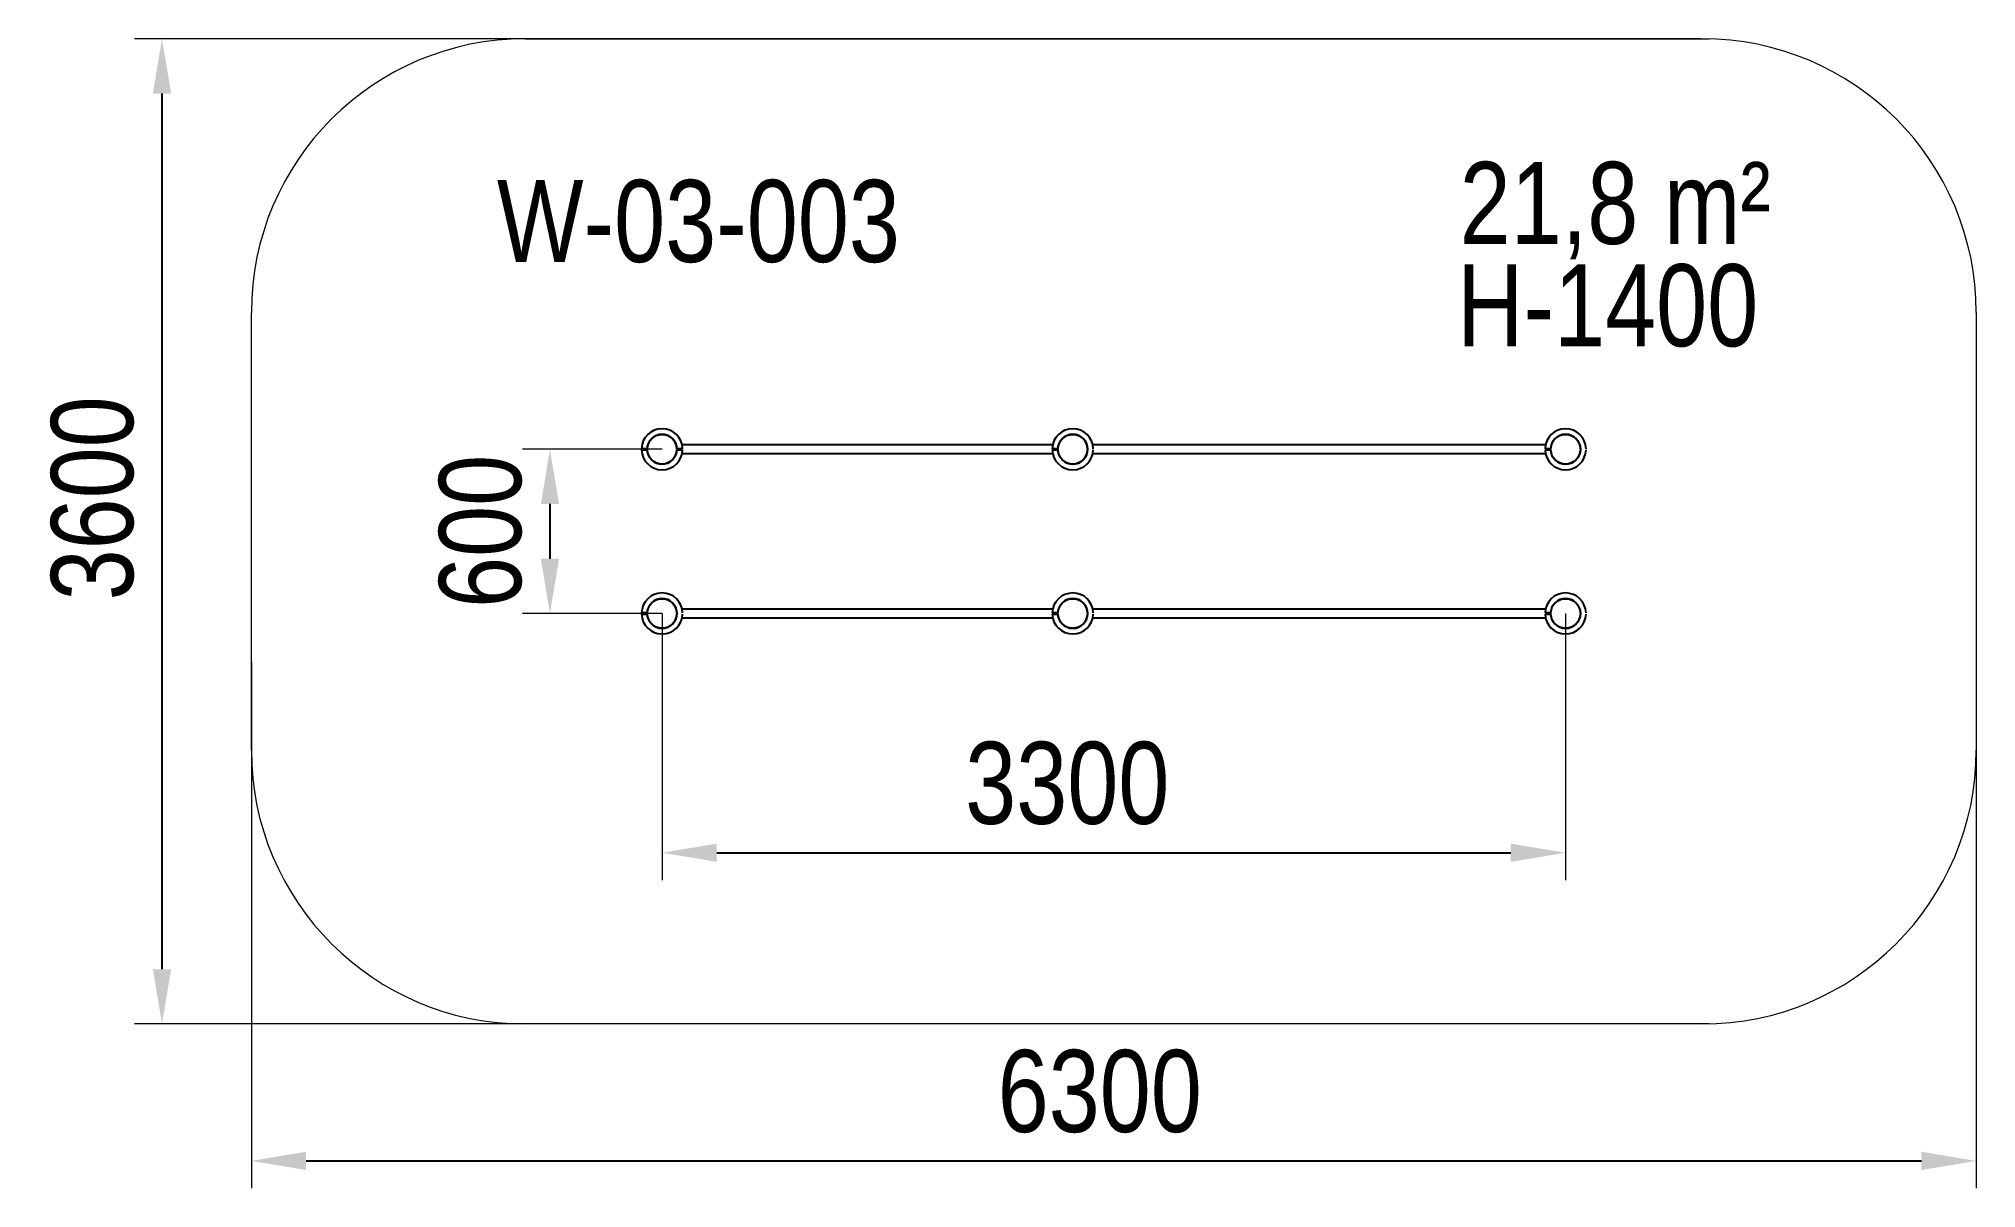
# Model space of a CAD drawing. Header units: millimetres. Extents: x -3919 to 3157, y -2189 to 2011.
import ezdxf

# ---------------------------------------------------------------- set-up
doc = ezdxf.new("R2010")
doc.units = ezdxf.units.MM
for name, color, linetype in [('DIKOM_АРТИКУЛ', 7, 'Continuous'), ('DIKOM_ЗОНА', 80, 'Continuous'), ('DIKOM_ОБЪЕКТ', 7, 'Continuous'), ('DIKOM_РАЗМЕР_ЗОНА', 7, 'Continuous'), ('DIKOM_РАЗМЕР_ОБЪЕКТА', 7, 'Continuous')]:
    doc.layers.add(name, color=color, linetype=linetype)
doc.styles.add('style1', font='arial.ttf', dxfattribs={"width": 0.8})
doc.dimstyles.new('1-50', dxfattribs={"dimtxt": 300, "dimasz": 200, "dimexe": 100, "dimexo": 0, "dimgap": 100, "dimtad": 1, "dimdec": 0, "dimtxsty": 'style1', "dimcen": 0, "dimclrd": 7, "dimclre": 7, "dimadec": 1, "dimazin": 2, "dimtfac": 1, "dimtdec": 0, "dimtmove": 0, "dimatfit": 3, "dimfxl": 0, "dimlwd": 25, "dimlwe": 18, "dimarcsym": 0})

# ---------------------------------------------------------------- blocks, each defined once
blk = doc.blocks.new('*D0')
at = {"layer": 'Defpoints', "color": 0, "transparency": 16777216}
for p in [(-1642.8, -89.2), (1657.2, -89.2), (1657.2, -963.5)]:
    blk.add_point(p, dxfattribs=at)
at = {"layer": 'DIKOM_РАЗМЕР_ОБЪЕКТА', "color": 7, "lineweight": 18, "transparency": 16777216}
for p, q in [((-1642.8, -89.2), (-1642.8, -1063.5)), ((1657.2, -89.2), (1657.2, -1063.5))]:
    blk.add_line(p, q, dxfattribs=at)
at = {"layer": 'DIKOM_РАЗМЕР_ОБЪЕКТА', "color": 7, "lineweight": 25, "transparency": 16777216}
blk.add_line((-1442.8, -963.5), (1457.2, -963.5), dxfattribs=at)
at = {"layer": 'DIKOM_РАЗМЕР_ОБЪЕКТА', "color": 7, "transparency": 16777216}
for points in [[(-1442.8, -930.2), (-1442.8, -996.8), (-1642.8, -963.5)], [(1457.2, -930.2), (1457.2, -996.8), (1657.2, -963.5)]]:
    blk.add_solid(points, dxfattribs=at)
at = {"layer": 'DIKOM_РАЗМЕР_ОБЪЕКТА', "color": 0, "transparency": 16777216, "insert": (-162.8, -710.2), "char_height": 300, "attachment_point": 5, "style": 'style1'}
blk.add_mtext('3300', dxfattribs=at)
blk = doc.blocks.new('*D1')
at = {"layer": 'Defpoints', "color": 0, "transparency": 16777216}
for p in [(-1642.8, 510.8), (-2052.3, -89.2), (-1642.8, -89.2)]:
    blk.add_point(p, dxfattribs=at)
at = {"layer": 'DIKOM_РАЗМЕР_ОБЪЕКТА', "color": 7, "lineweight": 18, "transparency": 16777216}
for p, q in [((-1642.8, 510.8), (-2152.3, 510.8)), ((-1642.8, -89.2), (-2152.3, -89.2))]:
    blk.add_line(p, q, dxfattribs=at)
at = {"layer": 'DIKOM_РАЗМЕР_ОБЪЕКТА', "color": 7, "lineweight": 25, "transparency": 16777216}
blk.add_line((-2052.3, 310.8), (-2052.3, 110.8), dxfattribs=at)
at = {"layer": 'DIKOM_РАЗМЕР_ОБЪЕКТА', "color": 7, "transparency": 16777216}
for points in [[(-2085.6, 310.8), (-2018.9, 310.8), (-2052.3, 510.8)], [(-2085.6, 110.8), (-2018.9, 110.8), (-2052.3, -89.2)]]:
    blk.add_solid(points, dxfattribs=at)
at = {"layer": 'DIKOM_РАЗМЕР_ОБЪЕКТА', "color": 0, "transparency": 16777216, "insert": (-2305.4, 210.8), "char_height": 300, "attachment_point": 5, "rotation": 90, "style": 'style1'}
blk.add_mtext('600', dxfattribs=at)
blk = doc.blocks.new('*D2')
at = {"layer": 'Defpoints', "color": 0, "transparency": 16777216}
for p in [(2150.1, 2010.6), (-3469.3, -1589.2), (2150.1, -1589.2)]:
    blk.add_point(p, dxfattribs=at)
at = {"layer": 'DIKOM_РАЗМЕР_ЗОНА', "color": 7, "lineweight": 18, "transparency": 16777216}
for p, q in [((2150.1, 2010.6), (-3569.3, 2010.6)), ((2150.1, -1589.2), (-3569.3, -1589.2))]:
    blk.add_line(p, q, dxfattribs=at)
at = {"layer": 'DIKOM_РАЗМЕР_ЗОНА', "color": 7, "lineweight": 25, "transparency": 16777216}
blk.add_line((-3469.3, 1810.6), (-3469.3, -1389.2), dxfattribs=at)
at = {"layer": 'DIKOM_РАЗМЕР_ЗОНА', "color": 7, "transparency": 16777216}
for points in [[(-3502.6, 1810.6), (-3435.9, 1810.6), (-3469.3, 2010.6)], [(-3502.6, -1389.2), (-3435.9, -1389.2), (-3469.3, -1589.2)]]:
    blk.add_solid(points, dxfattribs=at)
at = {"layer": 'DIKOM_РАЗМЕР_ЗОНА', "color": 0, "transparency": 16777216, "insert": (-3722.5, 331.5), "char_height": 300, "attachment_point": 5, "rotation": 90, "style": 'style1'}
blk.add_mtext('3600', dxfattribs=at)
blk = doc.blocks.new('*D3')
at = {"layer": 'Defpoints', "color": 0, "transparency": 16777216}
for p in [(3157.2, 210.8), (-3142.8, -268.4), (3157.2, -2089.5)]:
    blk.add_point(p, dxfattribs=at)
at = {"layer": 'DIKOM_РАЗМЕР_ЗОНА', "color": 7, "lineweight": 18, "transparency": 16777216}
for p, q in [((3157.2, 210.8), (3157.2, -2189.5)), ((-3142.8, -268.4), (-3142.8, -2189.5))]:
    blk.add_line(p, q, dxfattribs=at)
at = {"layer": 'DIKOM_РАЗМЕР_ЗОНА', "color": 7, "lineweight": 25, "transparency": 16777216}
blk.add_line((-2942.8, -2089.5), (2957.2, -2089.5), dxfattribs=at)
at = {"layer": 'DIKOM_РАЗМЕР_ЗОНА', "color": 7, "transparency": 16777216}
for points in [[(-2942.8, -2056.1), (-2942.8, -2122.8), (-3142.8, -2089.5)], [(2957.2, -2056.1), (2957.2, -2122.8), (3157.2, -2089.5)]]:
    blk.add_solid(points, dxfattribs=at)
at = {"layer": 'DIKOM_РАЗМЕР_ЗОНА', "color": 0, "transparency": 16777216, "insert": (-44.1, -1836.2), "char_height": 300, "attachment_point": 5, "style": 'style1'}
blk.add_mtext('6300', dxfattribs=at)

msp = doc.modelspace()

# ---------------------------------------------------------------- linework, layer by layer
at = {"layer": 'DIKOM_ЗОНА', "color": 3, "lineweight": 15}
for p, q in [((-2142.8, 2010.8), (2182.2, 2010.8)), ((-3142.8, -589.2), (-3142.8, 1010.8)), ((3157.2, 1010.8), (3157.2, -589.2)), ((2182.2, -1589.2), (-2142.8, -1589.2))]:
    msp.add_line(p, q, dxfattribs=at)
for centre, start, end in [((-2142.8, 1010.8), 90, 180), ((2157.2, 1010.8), 0, 90), ((-2142.8, -589.2), 180, 270), ((2157.2, -589.2), 270, 0)]:
    msp.add_arc(centre, 1000, start, end, dxfattribs=at)
at = {"layer": 'DIKOM_ОБЪЕКТ'}
for p, q in [((-1717.8, 512.8), (-1697.2, 512.8)), ((-1717.8, 512.8), (-1697.2, 512.8)), ((-1697.2, 512.8), (-1717.8, 512.8)), ((-1717.8, 508.8), (-1697.2, 508.8)), ((-1717.8, 508.8), (-1697.2, 508.8)), ((-1697.2, 508.8), (-1717.8, 508.8)), ((-1697.8, 508.8), (-1697.8, 512.8)), ((-1697.8, 508.8), (-1697.8, 512.8)), ((-1588.3, 512.8), (-1567.8, 512.8)), ((-1588.3, 512.8), (-1567.8, 512.8)), ((-1567.8, 512.8), (-1588.3, 512.8)), ((-1588.3, 508.8), (-1567.8, 508.8)), ((-1588.3, 508.8), (-1567.8, 508.8)), ((-1567.8, 508.8), (-1588.3, 508.8)), ((-1587.8, 512.8), (-1587.8, 508.8)), ((-216, 526.8), (-1569.5, 526.8)), ((-217.8, 512.8), (-197.2, 512.8)), ((-217.8, 512.8), (-197.2, 512.8)), ((-197.2, 512.8), (-217.8, 512.8)), ((-217.8, 508.8), (-197.2, 508.8)), ((-217.8, 508.8), (-197.2, 508.8)), ((-197.2, 508.8), (-217.8, 508.8)), ((-197.8, 508.8), (-197.8, 512.8)), ((-197.8, 508.8), (-197.8, 512.8)), ((1584, 526.8), (-69.5, 526.8)), ((1582.2, 512.8), (1602.8, 512.8)), ((1582.2, 512.8), (1602.8, 512.8)), ((1602.8, 512.8), (1582.2, 512.8)), ((1582.2, 508.8), (1602.8, 508.8)), ((1582.2, 508.8), (1602.8, 508.8)), ((1602.8, 508.8), (1582.2, 508.8)), ((1602.2, 508.8), (1602.2, 512.8)), ((1602.2, 508.8), (1602.2, 512.8)), ((-1569.5, 494.8), (-216, 494.8)), ((-69.5, 494.8), (1584, 494.8)), ((-1717.8, -87.2), (-1697.2, -87.2)), ((-1717.8, -87.2), (-1697.2, -87.2)), ((-1697.2, -87.2), (-1717.8, -87.2)), ((-1717.8, -91.2), (-1697.2, -91.2)), ((-1717.8, -91.2), (-1697.2, -91.2)), ((-1697.2, -91.2), (-1717.8, -91.2)), ((-1697.8, -91.2), (-1697.8, -87.2)), ((-1697.8, -91.2), (-1697.8, -87.2)), ((-216, -73.2), (-1569.5, -73.2)), ((-1569.5, -105.2), (-216, -105.2)), ((-217.8, -87.2), (-197.2, -87.2)), ((-217.8, -87.2), (-197.2, -87.2)), ((-197.2, -87.2), (-217.8, -87.2)), ((-217.8, -91.2), (-197.2, -91.2)), ((-217.8, -91.2), (-197.2, -91.2)), ((-197.2, -91.2), (-217.8, -91.2)), ((-197.8, -91.2), (-197.8, -87.2)), ((-197.8, -91.2), (-197.8, -87.2)), ((1584, -73.2), (-69.5, -73.2)), ((-69.5, -105.2), (1584, -105.2)), ((1582.2, -87.2), (1602.8, -87.2)), ((1582.2, -87.2), (1602.8, -87.2)), ((1602.8, -87.2), (1582.2, -87.2)), ((1582.2, -91.2), (1602.8, -91.2)), ((1582.2, -91.2), (1602.8, -91.2)), ((1602.8, -91.2), (1582.2, -91.2)), ((1602.2, -91.2), (1602.2, -87.2)), ((1602.2, -91.2), (1602.2, -87.2))]:
    msp.add_line(p, q, dxfattribs=at)
for centre in [(-1642.8, 510.8), (-1642.8, 510.8), (-142.8, 510.8), (-142.8, 510.8), (-142.8, 510.8), (1657.2, 510.8), (1657.2, 510.8), (-1642.8, -89.2), (-1642.8, -89.2), (-1642.8, -89.2), (-142.8, -89.2), (-142.8, -89.2), (-142.8, -89.2), (1657.2, -89.2), (1657.2, -89.2), (1657.2, -89.2)]:
    msp.add_circle(centre, 54, dxfattribs=at)
for centre, radius, start, end in [((-1642.8, 510.8), 75, 1.52807, 178.47193), ((-1642.8, 510.8), 75, 1.52807, 178.47193), ((-1642.8, 510.8), 75, 1.52807, 178.47193), ((-142.8, 510.8), 75, 1.52807, 178.47193), ((-142.8, 510.8), 75, 1.52807, 178.47193), ((-142.8, 510.8), 75, 1.52807, 178.47193), ((1657.2, 510.8), 75, 1.52807, 178.47193), ((1657.2, 510.8), 75, 1.52807, 178.47193), ((1657.2, 510.8), 75, 1.52807, 178.47193), ((-1642.8, 510.8), 75, 181.52807, 358.47193), ((-1642.8, 510.8), 75, 181.52807, 358.47193), ((-1642.8, 510.8), 75, 181.52807, 358.47193), ((-1642.8, 510.8), 54.5, 2.10307, 177.89693), ((-1642.8, 510.8), 54.5, 2.10307, 177.89693), ((-1642.8, 510.8), 54.5, 2.10307, 177.89693), ((-1642.8, 510.8), 54.5, 182.10307, 357.89693), ((-1642.8, 510.8), 54.5, 182.10307, 357.89693), ((-1642.8, 510.8), 54.5, 182.10307, 357.89693), ((-142.8, 510.8), 75, 181.52807, 358.47193), ((-142.8, 510.8), 75, 181.52807, 358.47193), ((-142.8, 510.8), 75, 181.52807, 358.47193), ((-142.8, 510.8), 54.5, 2.10307, 177.89693), ((-142.8, 510.8), 54.5, 2.10307, 177.89693), ((-142.8, 510.8), 54.5, 2.10307, 177.89693), ((-142.8, 510.8), 54.5, 182.10307, 357.89693), ((-142.8, 510.8), 54.5, 182.10307, 357.89693), ((-142.8, 510.8), 54.5, 182.10307, 357.89693), ((1657.2, 510.8), 75, 181.52807, 358.47193), ((1657.2, 510.8), 75, 181.52807, 358.47193), ((1657.2, 510.8), 75, 181.52807, 358.47193), ((1657.2, 510.8), 54.5, 2.10307, 177.89693), ((1657.2, 510.8), 54.5, 2.10307, 177.89693), ((1657.2, 510.8), 54.5, 2.10307, 177.89693), ((1657.2, 510.8), 54.5, 182.10307, 357.89693), ((1657.2, 510.8), 54.5, 182.10307, 357.89693), ((1657.2, 510.8), 54.5, 182.10307, 357.89693), ((-1642.8, -89.2), 75, 1.52807, 178.47193), ((-1642.8, -89.2), 75, 1.52807, 178.47193), ((-1642.8, -89.2), 75, 1.52807, 178.47193), ((-1642.8, -89.2), 54.5, 2.10307, 177.89693), ((-1642.8, -89.2), 54.5, 2.10307, 177.89693), ((-1642.8, -89.2), 54.5, 2.10307, 177.89693), ((-142.8, -89.2), 75, 1.52807, 178.47193), ((-142.8, -89.2), 75, 1.52807, 178.47193), ((-142.8, -89.2), 54.5, 2.10307, 177.89693), ((-142.8, -89.2), 54.5, 2.10307, 177.89693), ((-142.8, -89.2), 54.5, 2.10307, 177.89693), ((1657.2, -89.2), 75, 1.52807, 178.47193), ((1657.2, -89.2), 75, 1.52807, 178.47193), ((1657.2, -89.2), 75, 1.52807, 178.47193), ((1657.2, -89.2), 54.5, 2.10307, 177.89693), ((1657.2, -89.2), 54.5, 2.10307, 177.89693), ((1657.2, -89.2), 54.5, 2.10307, 177.89693), ((-1642.8, -89.2), 75, 181.52807, 358.47193), ((-1642.8, -89.2), 75, 181.52807, 358.47193), ((-1642.8, -89.2), 75, 181.52807, 358.47193), ((-1642.8, -89.2), 54.5, 182.10307, 357.89693), ((-1642.8, -89.2), 54.5, 182.10307, 357.89693), ((-1642.8, -89.2), 54.5, 182.10307, 357.89693), ((-142.8, -89.2), 75, 181.52807, 358.47193), ((-142.8, -89.2), 75, 181.52807, 358.47193), ((-142.8, -89.2), 75, 181.52807, 358.47193), ((-142.8, -89.2), 54.5, 182.10307, 357.89693), ((-142.8, -89.2), 54.5, 182.10307, 357.89693), ((-142.8, -89.2), 54.5, 182.10307, 357.89693), ((1657.2, -89.2), 75, 181.52807, 358.47193), ((1657.2, -89.2), 75, 181.52807, 358.47193), ((1657.2, -89.2), 75, 181.52807, 358.47193), ((1657.2, -89.2), 54.5, 182.10307, 357.89693), ((1657.2, -89.2), 54.5, 182.10307, 357.89693), ((1657.2, -89.2), 54.5, 182.10307, 357.89693)]:
    msp.add_arc(centre, radius, start, end, dxfattribs=at)

# ---------------------------------------------------------------- texts
at = {"layer": 'DIKOM_АРТИКУЛ', "color": 7, "linetype": 'Continuous', "lineweight": 15, "insert": (-2245.9, 1494.8), "char_height": 300, "width": 2314.7, "attachment_point": 1, "style": 'style1'}
msp.add_mtext('W-03-003', dxfattribs=at)
at = {"layer": 'DIKOM_РАЗМЕР_ОБЪЕКТА', "char_height": 300, "width": 2314.7, "attachment_point": 1, "style": 'style1'}
for s, insert in [('21,8 m²', (1270.5, 1560.8)), ('H-1400', (1261.4, 1187))]:
    msp.add_mtext(s, dxfattribs=dict(at, insert=insert))

# ---------------------------------------------------------------- dimensions: what is measured, and where the dimension line sits
at = {"layer": 'DIKOM_РАЗМЕР_ЗОНА'}
dim = msp.add_linear_dim(base=(-3469.3, -1589.2), p1=(2150.1, 2010.6), p2=(2150.1, -1589.2), angle=90, text='3600', dimstyle='1-50', dxfattribs=at)
dim.commit()
dim.dimension.update_dxf_attribs({"geometry": '*D2', "text_midpoint": (-3469.3, 331.5), "dimtype": 160})
dim = msp.add_linear_dim(base=(3157.2, -2089.5), p1=(-3142.8, -268.4), p2=(3157.2, 210.8), dimstyle='1-50', dxfattribs=at)
dim.commit()
dim.dimension.update_dxf_attribs({"geometry": '*D3', "text_midpoint": (-44.1, -2089.5), "dimtype": 160})
at = {"layer": 'DIKOM_РАЗМЕР_ОБЪЕКТА'}
dim = msp.add_linear_dim(base=(-2052.3, -89.2), p1=(-1642.8, 510.8), p2=(-1642.8, -89.2), angle=90, dimstyle='1-50', dxfattribs=at)
dim.commit()
dim.dimension.update_dxf_attribs({"geometry": '*D1', "text_midpoint": (-2052.3, 210.8), "dimtype": 160})
dim = msp.add_linear_dim(base=(1657.2, -963.5), p1=(-1642.8, -89.2), p2=(1657.2, -89.2), dimstyle='1-50', dxfattribs=at)
dim.commit()
dim.dimension.update_dxf_attribs({"geometry": '*D0', "text_midpoint": (-162.8, -963.5), "dimtype": 160})

doc.saveas('drawing.dxf')
